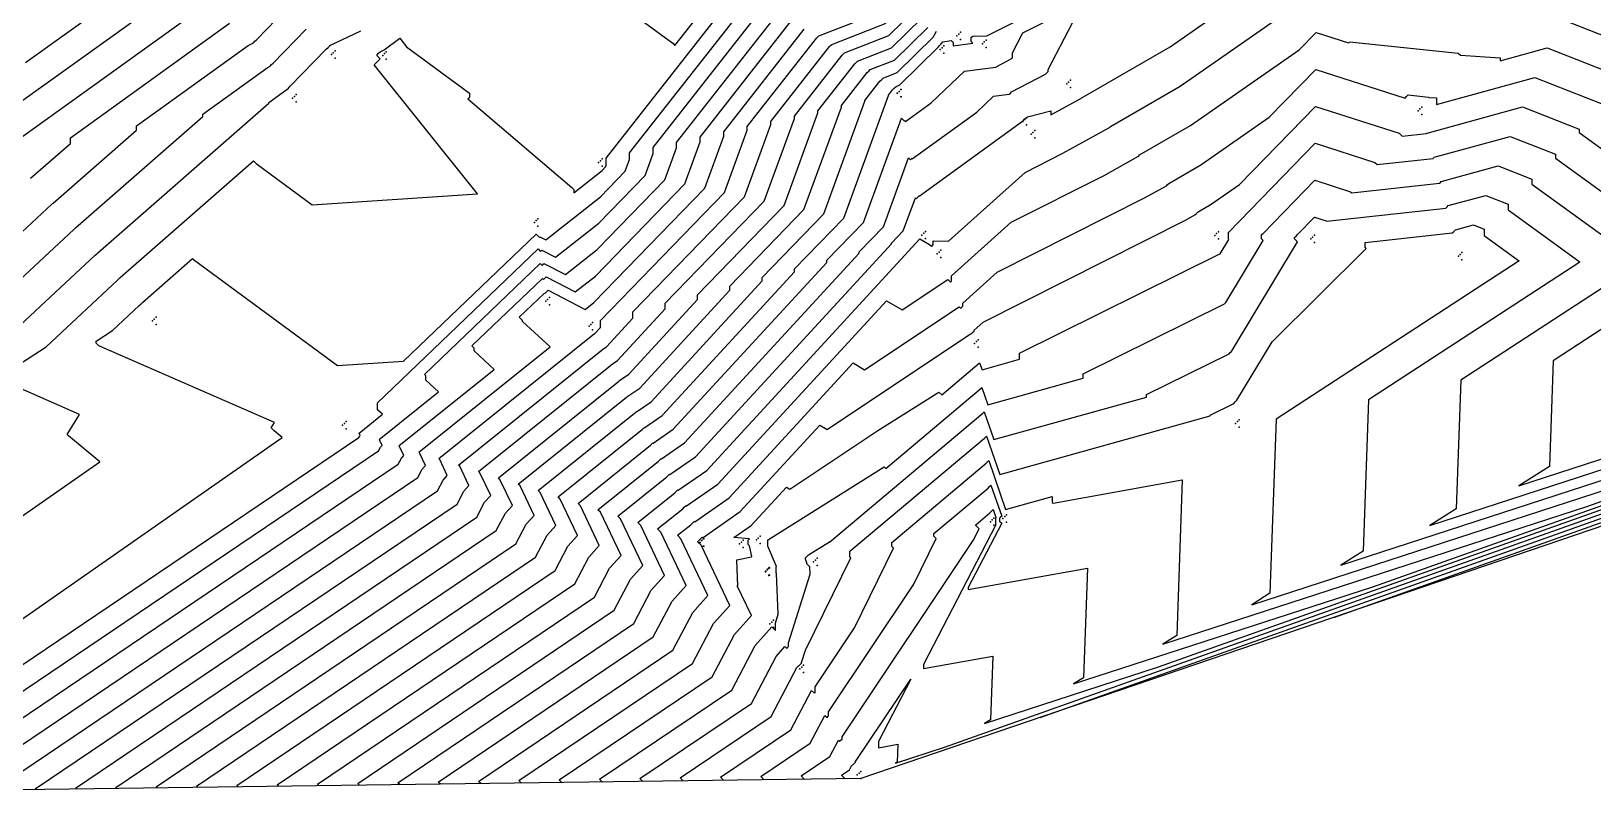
# Model space of a CAD drawing. Header units: metres. Extents: x 419582 to 423558, y 4805372 to 4807539.
# Drawn here: x 419663.7 to 419749.7, y 4805487.3 to 4805529.2 of the extents above; entities that cross this region are included whole.
import ezdxf

# ---------------------------------------------------------------- set-up
doc = ezdxf.new("R2010")
doc.units = ezdxf.units.M
for name, color, linetype in [('C-TINN', 4, 'Continuous'), ('C-TINN-BNDY', 110, 'Continuous'), ('C-TOPO-MAJR', 9, 'Continuous'), ('C-TOPO-MINR', 8, 'Continuous')]:
    doc.layers.add(name, color=color, linetype=linetype)

msp = doc.modelspace()

# ---------------------------------------------------------------- linework, layer by layer
at = {"layer": 'C-TINN', "color": 4, "linetype": 'Continuous', "lineweight": -3}
for p in [(419714.68, 4805528.96, 1516.76), (419714.78, 4805529.06, 1516.76), (419714.88, 4805529.16, 1516.76), (419714.88, 4805528.76, 1516.76), (419716.28, 4805528.72, 1517.26), (419680.24, 4805527.93, 1504.26), (419680.34, 4805528.03, 1504.26), (419680.44, 4805528.13, 1504.26), (419683.06, 4805527.88, 1505.1), (419683.16, 4805527.98, 1505.1), (419683.26, 4805528.08, 1505.1), (419713.76, 4805528.2, 1517.29), (419713.86, 4805528.3, 1517.29), (419713.96, 4805528.4, 1517.29), (419713.96, 4805528, 1517.29), (419716.08, 4805528.52, 1517.26), (419716.18, 4805528.62, 1517.26), (419716.28, 4805528.32, 1517.26), (419680.44, 4805527.73, 1504.26), (419683.26, 4805527.68, 1505.1), (419720.73, 4805526.31, 1519.63), (419720.83, 4805526.41, 1519.63), (419720.93, 4805526.51, 1519.63), (419678.1, 4805525.52, 1504.36), (419678.2, 4805525.62, 1504.36), (419678.3, 4805525.72, 1504.36), (419678.3, 4805525.32, 1504.36), (419711.39, 4805525.8, 1517.37), (419711.4, 4805525.8, 1517.34), (419711.49, 4805525.9, 1517.37), (419711.5, 4805525.9, 1517.34), (419711.59, 4805526, 1517.37), (419711.59, 4805525.6, 1517.37), (419711.6, 4805526, 1517.34), (419711.6, 4805525.6, 1517.34), (419720.93, 4805526.11, 1519.63), (419718.51, 4805524.45, 1520.01), (419740.07, 4805524.83, 1523.23), (419740.17, 4805524.93, 1523.23), (419740.27, 4805525.03, 1523.23), (419740.27, 4805524.63, 1523.23), (419718.31, 4805524.25, 1520.01), (419718.41, 4805524.35, 1520.01), (419718.51, 4805524.05, 1520.01), (419718.86, 4805523.64, 1520.31), (419718.96, 4805523.74, 1520.31), (419718.76, 4805523.54, 1520.31), (419718.96, 4805523.34, 1520.31), (419694.95, 4805521.98, 1504.84), (419695.05, 4805522.08, 1504.84), (419695.15, 4805522.18, 1504.84), (419695.15, 4805521.78, 1504.84), (419691.41, 4805518.68, 1505.2), (419691.51, 4805518.78, 1505.2), (419691.61, 4805518.88, 1505.2), (419691.61, 4805518.48, 1505.2), (419712.75, 4805517.99, 1520.94), (419712.85, 4805518.09, 1520.94), (419712.95, 4805518.19, 1520.94), (419712.95, 4805517.79, 1520.94), (419728.88, 4805517.97, 1524.7), (419728.98, 4805518.07, 1524.7), (419729.08, 4805518.17, 1524.7), (419729.08, 4805517.77, 1524.7), (419734.16, 4805517.78, 1527.49), (419734.26, 4805517.88, 1527.49), (419734.36, 4805517.98, 1527.49), (419734.36, 4805517.58, 1527.49), (419713.6, 4805516.95, 1521.06), (419713.7, 4805517.05, 1521.06), (419713.8, 4805517.15, 1521.06), (419713.8, 4805516.75, 1521.06), (419742.29, 4805516.82, 1528.94), (419742.39, 4805516.92, 1528.94), (419742.49, 4805517.02, 1528.94), (419742.49, 4805516.62, 1528.94), (419692.04, 4805514.34, 1510.56), (419692.14, 4805514.44, 1510.56), (419692.24, 4805514.54, 1510.56), (419692.24, 4805514.14, 1510.56), (419670.38, 4805513.26, 1506.6), (419670.48, 4805513.36, 1506.6), (419670.58, 4805513.46, 1506.6), (419670.58, 4805513.06, 1506.6), (419694.42, 4805512.97, 1510.76), (419694.52, 4805513.07, 1510.76), (419694.62, 4805513.17, 1510.76), (419694.62, 4805512.77, 1510.76), (419715.65, 4805512.02, 1524.35), (419715.75, 4805512.12, 1524.35), (419715.85, 4805512.22, 1524.35), (419715.85, 4805511.82, 1524.35), (419680.85, 4805507.51, 1506.35), (419680.95, 4805507.61, 1506.35), (419681.05, 4805507.71, 1506.35), (419681.05, 4805507.31, 1506.35), (419730.02, 4805507.61, 1528.4), (419730.12, 4805507.71, 1528.4), (419730.22, 4805507.81, 1528.4), (419730.22, 4805507.41, 1528.4), (419716.52, 4805502.2, 1531.35), (419716.62, 4805502.3, 1531.35), (419716.72, 4805502.4, 1531.35), (419717.21, 4805502.38, 1529.15), (419717.31, 4805502.48, 1529.15), (419717.41, 4805502.58, 1529.15), (419717.41, 4805502.18, 1529.15), (419700.71, 4805501.26, 1524.11), (419700.74, 4805501.26, 1524.09), (419703.64, 4805501.2, 1525.79), (419703.74, 4805501.3, 1525.79), (419703.84, 4805501.4, 1525.79), (419716.72, 4805502, 1531.35), (419700.51, 4805501.06, 1524.11), (419700.54, 4805501.06, 1524.09), (419700.61, 4805501.16, 1524.11), (419700.64, 4805501.16, 1524.09), (419700.71, 4805500.86, 1524.11), (419700.74, 4805500.86, 1524.09), (419702.71, 4805500.98, 1524.52), (419702.81, 4805501.08, 1524.52), (419702.91, 4805501.18, 1524.52), (419702.91, 4805500.78, 1524.52), (419703.84, 4805501, 1525.79), (419704.14, 4805499.48, 1525.76), (419704.23, 4805499.54, 1525.78), (419704.24, 4805499.58, 1525.76), (419704.25, 4805499.56, 1525.78), (419704.33, 4805499.64, 1525.78), (419704.34, 4805499.68, 1525.76), (419704.35, 4805499.66, 1525.78), (419706.79, 4805499.99, 1527.22), (419706.89, 4805500.09, 1527.22), (419706.99, 4805500.19, 1527.22), (419706.99, 4805499.79, 1527.22), (419704.13, 4805499.44, 1525.78), (419704.15, 4805499.46, 1525.78), (419704.33, 4805499.24, 1525.78), (419704.34, 4805499.28, 1525.76), (419704.35, 4805499.26, 1525.78), (419704.38, 4805496.57, 1525.85), (419704.48, 4805496.67, 1525.85), (419704.58, 4805496.77, 1525.85), (419704.58, 4805496.37, 1525.85), (419706.03, 4805494.09, 1528.14), (419706.13, 4805494.19, 1528.14), (419706.23, 4805494.29, 1528.14), (419706.23, 4805493.89, 1528.14), (419709.29, 4805488.35, 1532.39), (419709.39, 4805488.45, 1532.39), (419709.19, 4805488.25, 1532.39), (419709.39, 4805488.05, 1532.39)]:
    msp.add_point(p, dxfattribs=at)
at = {"layer": 'C-TINN-BNDY', "color": 110, "linetype": 'Continuous', "lineweight": -3, "flags": 128}
msp.add_lwpolyline([(420029.12, 4805597.02), (419709.39, 4805488.05), (419650.8, 4805487.27), (419650.8, 4805487.27), (419649.4, 4805487.73), (419632.17, 4805498.3), (419631.97, 4805498.5), (419603.66, 4805571.39), (419596.9, 4805589.66), (419600.88, 4805595.23), (419600.98, 4805595.33), (419601.08, 4805595.43), (419605.58, 4805596.63), (419616.57, 4805598.77), (419987.22, 4805626.86), (420067.42, 4805642.58)], dxfattribs=at)
at = {"layer": 'C-TOPO-MAJR', "color": 9, "linetype": 'Continuous', "lineweight": -3, "flags": 128}
for points, elevation in [([(419704.066, 4805487.979), (419703.884, 4805488.161), (419706.607, 4805489.999), (419707.413, 4805491.534), (419707.525, 4805491.422), (419707.569, 4805491.465), (419707.613, 4805491.509), (419707.613, 4805491.734), (419712.308, 4805498.757), (419713.539, 4805501.278), (419713.405, 4805501.412), (419713.405, 4805501.543), (419716.391, 4805504.055), (419716.471, 4805504.136), (419716.552, 4805504.217), (419717.143, 4805502.51), (419717.082, 4805502.449), (419717.021, 4805502.388), (419717.021, 4805502.233), (419717.143, 4805502.11), (419715.306, 4805498.578), (419715.306, 4805498.473), (419721.867, 4805499.647), (419721.653, 4805493.607), (419721.107, 4805493.265), (419737.578, 4805498.621), (419973.237, 4805582.334)], 1530), ([(419662.129, 4805510.27), (419664.525, 4805511.833), (419668.456, 4805515.497), (419668.531, 4805515.572), (419668.606, 4805515.647), (419675.951, 4805522.074), (419676.094, 4805521.931), (419679.184, 4805519.656), (419688.289, 4805520.261), (419682.59, 4805527.361), (419682.924, 4805527.686), (419682.748, 4805527.862), (419682.748, 4805527.91), (419682.836, 4805527.998), (419682.924, 4805528.086), (419683.133, 4805528.185), (419684.008, 4805528.839), (419684.374, 4805528.359), (419687.833, 4805525.811), (419687.833, 4805525.565), (419687.795, 4805525.526), (419687.756, 4805525.488), (419693.466, 4805520.602), (419693.577, 4805520.491), (419693.577, 4805520.313), (419695.136, 4805521.547), (419695.325, 4805521.742), (419695.357, 4805521.831), (419695.357, 4805522.226), (419702.799, 4805531.714)], 1505), ([(419662.586, 4805522.964), (419673.591, 4805530.878)], 1500), ([(419681.788, 4805487.683), (419681.682, 4805487.788), (419695.801, 4805497.319), (419696.698, 4805499.029), (419697.381, 4805499.792), (419696.16, 4805502.353), (419696.007, 4805502.506), (419698.697, 4805504.665), (419698.766, 4805504.734), (419698.835, 4805504.804), (419698.862, 4805504.792), (419700.288, 4805505.78), (419711.076, 4805517.508), (419711.076, 4805517.545), (419711.722, 4805518.211), (419712.392, 4805520.046), (419712.445, 4805519.994), (419712.518, 4805520.067), (419712.592, 4805520.141), (419712.597, 4805520.125), (419718.285, 4805524.255), (419718.294, 4805524.264), (419718.303, 4805524.265), (419718.402, 4805524.364), (419718.502, 4805524.464), (419718.568, 4805524.499), (419718.574, 4805524.494), (419719.858, 4805524.82), (419719.858, 4805524.603), (419721.51, 4805525.516), (419721.517, 4805525.523), (419721.525, 4805525.531), (419726.412, 4805528.358), (419728.422, 4805529.758)], 1520), ([(419659.481, 4805487.416), (419684.994, 4805504.638), (419685.234, 4805505.096), (419685.417, 4805505.3), (419685.09, 4805505.984), (419685.049, 4805506.026), (419692.281, 4805511.829), (419690.752, 4805513.231), (419690.752, 4805513.285), (419690.578, 4805513.458), (419691.974, 4805514.793), (419691.995, 4805514.773), (419692.085, 4805514.862), (419692.174, 4805514.952), (419694.209, 4805513.896), (419694.688, 4805514.275), (419700.791, 4805520.565), (419701.838, 4805523.435), (419701.838, 4805523.671), (419706.272, 4805529.323)], 1510), ([(419670.649, 4805487.534), (419670.582, 4805487.602), (419690.398, 4805500.979), (419690.966, 4805502.062), (419691.399, 4805502.546), (419690.625, 4805504.169), (419690.528, 4805504.266), (419696.491, 4805509.051), (419696.522, 4805509.083), (419696.554, 4805509.114), (419696.567, 4805509.109), (419697.221, 4805509.562), (419702.171, 4805514.944), (419702.171, 4805515.178), (419706.257, 4805519.388), (419708.318, 4805525.04), (419708.318, 4805525.115), (419709.744, 4805526.933), (419709.827, 4805527.016), (419709.91, 4805527.099), (419711.234, 4805527.611), (419713.072, 4805529.418)], 1515), ([(419692.927, 4805487.831), (419692.783, 4805487.975), (419701.204, 4805493.659), (419702.43, 4805495.995), (419703.363, 4805497.038), (419702.587, 4805498.666), (419702.622, 4805498.642), (419702.565, 4805500.095), (419703.375, 4805500.27), (419703.386, 4805500.277), (419703.261, 4805500.863), (419703.186, 4805500.939), (419703.186, 4805501.188), (419703.224, 4805501.225), (419703.261, 4805501.263), (419702.399, 4805501.335), (419703.355, 4805501.998), (419705.291, 4805504.102), (419705.47, 4805503.997), (419710.319, 4805507.226), (419713.689, 4805509.341), (419713.843, 4805509.186), (419715.912, 4805510.927), (419715.921, 4805510.936), (419715.931, 4805510.945), (419716.061, 4805510.569), (419718.124, 4805511.144), (419718.124, 4805511.48), (419729.156, 4805516.946), (419729.164, 4805516.954), (419729.172, 4805516.962), (419729.648, 4805517.75), (419729.626, 4805517.771), (419729.626, 4805518.128), (419729.637, 4805518.139), (419729.648, 4805518.15), (419734.401, 4805523.042), (419737.698, 4805521.984), (419737.814, 4805521.867), (419740.896, 4805522.209), (419740.927, 4805522.24), (419740.958, 4805522.271), (419745.15, 4805523.419), (419747.638, 4805522.444), (419747.638, 4805522.219), (419755.568, 4805516.469)], 1525), ([(419755.66, 4805516.377), (419747.515, 4805511.067), (419747.308, 4805505.232), (419745.618, 4805504.175), (419796.549, 4805520.735)], 1525), ([(419652.342, 4805494.938), (419667.479, 4805505.505), (419665.756, 4805506.923), (419665.681, 4805506.998), (419666.365, 4805508.111), (419662.194, 4805509.935)], 1505)]:
    msp.add_lwpolyline(points, dxfattribs=dict(at, elevation=elevation))
at = {"layer": 'C-TOPO-MINR', "color": 8, "linetype": 'Continuous', "lineweight": -3, "flags": 128}
for points, elevation in [([(419719.26, 4805491.414), (419980.806, 4805584.323), (419992.179, 4805588.969), (419993.494, 4805591.976), (419993.494, 4805592.215), (419993.413, 4805592.296), (419994.926, 4805601.643), (419994.926, 4805601.833), (419994.506, 4805617.261), (419994.541, 4805617.295), (419994.575, 4805617.329), (419994.331, 4805627.547), (419994.276, 4805627.601), (419994.276, 4805627.892), (419994.304, 4805627.92), (419994.331, 4805627.947), (420000.032, 4805629.371)], 1533), ([(419735.441, 4805496.929), (419983.329, 4805584.986), (419994.108, 4805589.39), (419995.705, 4805593.042), (419995.705, 4805593.246), (419995.607, 4805593.344), (419996.9, 4805601.337), (419996.9, 4805601.499), (419996.542, 4805614.691), (419996.585, 4805614.735), (419996.629, 4805614.778), (419996.317, 4805627.85), (419996.247, 4805627.92), (419996.247, 4805628.181), (419996.282, 4805628.215), (419996.317, 4805628.25), (420003.611, 4805630.073)], 1534), ([(419706.293, 4805488.009), (419706.104, 4805488.198), (419707.688, 4805489.267), (419708.156, 4805490.16), (419708.222, 4805490.095), (419708.289, 4805490.162), (419708.356, 4805490.229), (419708.356, 4805490.36), (419715.576, 4805501.159), (419715.895, 4805501.813), (419715.712, 4805501.996), (419715.712, 4805502.03), (419716.486, 4805502.681), (419716.581, 4805502.776), (419716.677, 4805502.871), (419716.83, 4805502.429), (419716.814, 4805502.413), (419716.798, 4805502.397), (419716.798, 4805502.06), (419716.83, 4805502.029), (419712.831, 4805494.34), (419712.831, 4805494.112), (419716.647, 4805494.794), (419716.522, 4805491.282), (419716.204, 4805491.083), (419725.784, 4805494.198), (419975.76, 4805582.997)], 1531), ([(419708.521, 4805488.038), (419708.324, 4805488.235), (419708.769, 4805488.535), (419708.9, 4805488.786), (419708.918, 4805488.768), (419709.009, 4805488.858), (419709.1, 4805488.949), (419709.1, 4805488.986), (419712.139, 4805493.531), (419710.355, 4805490.103), (419710.355, 4805489.751), (419711.426, 4805489.942), (419711.391, 4805488.957), (419711.302, 4805488.901), (419713.99, 4805489.775), (419978.283, 4805583.66)], 1532), ([(419701.838, 4805487.949), (419701.664, 4805488.124), (419705.527, 4805490.731), (419706.669, 4805492.908), (419706.829, 4805492.749), (419706.849, 4805492.769), (419706.869, 4805492.789), (419706.869, 4805493.108), (419709.04, 4805496.356), (419711.184, 4805500.742), (419711.097, 4805500.829), (419711.097, 4805501.056), (419716.295, 4805505.43), (419716.361, 4805505.496), (419716.428, 4805505.562), (419717.361, 4805502.869), (419719.932, 4805503.586), (419719.932, 4805503.266), (419719.972, 4805503.226), (419727.088, 4805504.499), (419726.784, 4805495.932), (419726.009, 4805495.447), (419749.372, 4805503.043), (419970.714, 4805581.671)], 1529), ([(419663.391, 4805527.487), (419671.523, 4805533.335)], 1498), ([(419695.514, 4805531.145), (419699.033, 4805528.553), (419699.155, 4805528.431), (419702.105, 4805532.192)], 1504), ([(419662.989, 4805525.226), (419672.557, 4805532.106)], 1499), ([(419675.105, 4805487.594), (419675.022, 4805487.677), (419692.559, 4805499.515), (419693.259, 4805500.849), (419693.792, 4805501.444), (419692.839, 4805503.442), (419692.719, 4805503.562), (419697.373, 4805507.297), (419697.42, 4805507.343), (419697.467, 4805507.39), (419697.485, 4805507.382), (419698.448, 4805508.05), (419705.733, 4805515.97), (419705.733, 4805516.124), (419708.443, 4805518.917), (419710.91, 4805525.681), (419710.91, 4805525.693), (419711.133, 4805525.977), (419711.23, 4805526.074), (419711.328, 4805526.172), (419711.534, 4805526.252), (419713.673, 4805528.354), (419713.712, 4805528.43), (419713.809, 4805528.526), (419713.905, 4805528.623), (419714.354, 4805528.706), (419714.463, 4805528.597), (419714.463, 4805528.416), (419715.552, 4805528.549), (419715.456, 4805528.645), (419715.456, 4805528.853), (419715.504, 4805528.901), (419715.552, 4805528.949), (419716.332, 4805528.959), (419722.376, 4805531.988)], 1517), ([(419677.333, 4805487.623), (419677.242, 4805487.714), (419693.64, 4805498.783), (419694.406, 4805500.242), (419694.988, 4805500.894), (419693.946, 4805503.079), (419693.815, 4805503.21), (419697.814, 4805506.419), (419697.869, 4805506.474), (419697.923, 4805506.528), (419697.944, 4805506.519), (419699.061, 4805507.293), (419707.514, 4805516.482), (419707.514, 4805516.598), (419709.536, 4805518.682), (419711.63, 4805524.422), (419711.795, 4805524.257), (419711.812, 4805524.275), (419711.83, 4805524.292), (419711.847, 4805524.241), (419713.259, 4805525.266), (419715.095, 4805527.021), (419716.826, 4805527.225), (419716.853, 4805527.252), (419716.88, 4805527.279), (419717.669, 4805527.692), (419717.701, 4805527.724), (419717.732, 4805527.755), (419717.732, 4805528.03), (419718.304, 4805529.13), (419722.887, 4805531.427)], 1518), ([(419650.927, 4805488.27), (419677.532, 4805506.842), (419677.085, 4805507.21), (419676.917, 4805507.377), (419677.095, 4805507.666), (419667.435, 4805511.888), (419667.286, 4805512.037), (419667.286, 4805512.139), (419668.185, 4805512.725), (419669.658, 4805514.099), (419669.749, 4805514.189), (419669.84, 4805514.28), (419672.594, 4805516.69), (419672.648, 4805516.637), (419680.566, 4805510.807), (419684.203, 4805511.049), (419691.504, 4805518.032), (419691.674, 4805517.862), (419691.689, 4805517.877), (419691.704, 4805517.892), (419692.043, 4805517.716), (419695.046, 4805520.093), (419696.418, 4805521.507), (419696.653, 4805522.152), (419696.653, 4805522.515), (419703.494, 4805531.236)], 1506), ([(419652.82, 4805487.304), (419681.752, 4805506.834), (419681.795, 4805506.916), (419681.828, 4805506.952), (419681.77, 4805507.074), (419681.762, 4805507.081), (419683.05, 4805508.115), (419682.778, 4805508.365), (419682.778, 4805508.703), (419682.747, 4805508.734), (419691.622, 4805517.223), (419691.754, 4805517.09), (419691.788, 4805517.123), (419691.822, 4805517.157), (419692.584, 4805516.761), (419694.957, 4805518.639), (419697.511, 4805521.272), (419697.95, 4805522.473), (419697.95, 4805522.804), (419704.188, 4805530.758)], 1507), ([(419659.324, 4805514.541), (419664.847, 4805519.69), (419664.877, 4805519.719), (419664.906, 4805519.749), (419669.506, 4805523.773), (419669.506, 4805523.995), (419675.66, 4805528.42), (419675.945, 4805528.582), (419676.024, 4805528.662), (419676.104, 4805528.742), (419677.744, 4805530.42)], 1502), ([(419666.194, 4805487.475), (419666.141, 4805487.527), (419688.236, 4805502.443), (419688.674, 4805503.275), (419689.006, 4805503.647), (419688.411, 4805504.895), (419688.337, 4805504.97), (419695.608, 4805510.805), (419695.625, 4805510.822), (419695.642, 4805510.839), (419695.648, 4805510.836), (419695.994, 4805511.075), (419698.609, 4805513.919), (419698.609, 4805514.231), (419704.07, 4805519.859), (419705.726, 4805524.398), (419705.726, 4805524.537), (419708.355, 4805527.889), (419708.424, 4805527.958), (419708.492, 4805528.026), (419710.934, 4805528.971), (419712.471, 4805530.482)], 1513), ([(419655.04, 4805487.341), (419682.833, 4805506.102), (419682.942, 4805506.309), (419683.024, 4805506.401), (419682.877, 4805506.711), (419682.858, 4805506.729), (419686.127, 4805509.353), (419685.436, 4805509.987), (419685.436, 4805510.23), (419685.357, 4805510.308), (419691.739, 4805516.413), (419691.835, 4805516.317), (419691.887, 4805516.37), (419691.939, 4805516.422), (419693.126, 4805515.806), (419694.867, 4805517.184), (419698.604, 4805521.036), (419699.246, 4805522.794), (419699.246, 4805523.093), (419704.883, 4805530.28)], 1508), ([(419657.261, 4805487.378), (419683.914, 4805505.37), (419684.088, 4805505.702), (419684.22, 4805505.85), (419683.984, 4805506.348), (419683.954, 4805506.377), (419689.204, 4805510.591), (419688.094, 4805511.609), (419688.094, 4805511.757), (419687.968, 4805511.883), (419691.857, 4805515.603), (419691.915, 4805515.545), (419691.986, 4805515.616), (419692.057, 4805515.687), (419693.667, 4805514.851), (419694.778, 4805515.73), (419699.698, 4805520.801), (419700.542, 4805523.115), (419700.542, 4805523.382), (419705.577, 4805529.801)], 1509), ([(419661.701, 4805487.453), (419686.075, 4805503.906), (419686.381, 4805504.489), (419686.613, 4805504.749), (419686.197, 4805505.621), (419686.145, 4805505.674), (419694.726, 4805512.559), (419694.728, 4805512.561), (419694.729, 4805512.563), (419694.73, 4805512.563), (419694.767, 4805512.588), (419695.047, 4805512.893), (419695.047, 4805513.284), (419701.884, 4805520.33), (419703.134, 4805523.756), (419703.134, 4805523.96), (419706.966, 4805528.845), (419707.02, 4805528.9), (419707.075, 4805528.954), (419710.634, 4805530.331)], 1511), ([(419663.672, 4805521.116), (419665.864, 4805523.033), (419665.864, 4805523.348), (419674.625, 4805529.649)], 1501), ([(419663.966, 4805487.445), (419663.921, 4805487.49), (419687.156, 4805503.174), (419687.527, 4805503.882), (419687.81, 4805504.198), (419687.304, 4805505.258), (419687.241, 4805505.322), (419695.167, 4805511.682), (419695.176, 4805511.692), (419695.186, 4805511.701), (419695.189, 4805511.699), (419695.381, 4805511.832), (419696.828, 4805513.406), (419696.828, 4805513.757), (419702.977, 4805520.095), (419704.43, 4805524.077), (419704.43, 4805524.249), (419707.661, 4805528.367), (419707.722, 4805528.429), (419707.784, 4805528.49), (419710.784, 4805529.651)], 1512), ([(419668.422, 4805487.505), (419668.361, 4805487.565), (419689.317, 4805501.711), (419689.82, 4805502.669), (419690.203, 4805503.097), (419689.518, 4805504.532), (419689.432, 4805504.618), (419696.049, 4805509.928), (419696.074, 4805509.952), (419696.098, 4805509.977), (419696.108, 4805509.972), (419696.608, 4805510.319), (419700.39, 4805514.431), (419700.39, 4805514.704), (419705.163, 4805519.624), (419707.022, 4805524.719), (419707.022, 4805524.826), (419709.05, 4805527.411), (419709.125, 4805527.487), (419709.201, 4805527.563), (419711.084, 4805528.291), (419712.771, 4805529.95)], 1514), ([(419679.56, 4805487.653), (419679.462, 4805487.751), (419694.72, 4805498.051), (419695.552, 4805499.635), (419696.185, 4805500.343), (419695.053, 4805502.716), (419694.911, 4805502.858), (419698.255, 4805505.542), (419698.317, 4805505.604), (419698.379, 4805505.666), (419698.403, 4805505.655), (419699.675, 4805506.537), (419709.295, 4805516.995), (419709.295, 4805517.071), (419710.629, 4805518.447), (419712.011, 4805522.234), (419712.12, 4805522.125), (419712.165, 4805522.171), (419712.211, 4805522.217), (419712.222, 4805522.183), (419715.772, 4805524.761), (419716.695, 4805525.642), (419717.564, 4805525.745), (419717.628, 4805525.808), (419717.691, 4805525.871), (419719.547, 4805526.844), (419719.621, 4805526.918), (419719.694, 4805526.991), (419719.694, 4805527.097), (419721.04, 4805529.683)], 1519), ([(419684.016, 4805487.712), (419683.902, 4805487.826), (419696.881, 4805496.587), (419697.845, 4805498.422), (419698.577, 4805499.241), (419697.267, 4805501.989), (419697.102, 4805502.154), (419699.138, 4805503.788), (419699.215, 4805503.865), (419699.291, 4805503.941), (419699.321, 4805503.928), (419700.902, 4805505.024), (419712.64, 4805517.785), (419713.175, 4805517.47), (419713.275, 4805517.37), (419713.325, 4805517.42), (419713.375, 4805517.47), (419713.375, 4805517.67), (419714.213, 4805517.645), (419718.429, 4805521.441), (419720.519, 4805522.496), (419723.078, 4805523.91), (419723.105, 4805523.937), (419723.132, 4805523.964), (419726.98, 4805526.19), (419732.644, 4805530.137)], 1521), ([(419748.296, 4805529.742), (419752.865, 4805527.951)], 1521), ([(419657.635, 4805510.447), (419666.05, 4805518.292), (419666.095, 4805518.337), (419666.139, 4805518.382), (419673.147, 4805524.514), (419673.147, 4805524.641), (419676.694, 4805527.191), (419676.858, 4805527.284), (419676.946, 4805527.373), (419677.035, 4805527.461), (419678.848, 4805529.318)], 1503), ([(419660.866, 4805510.941), (419667.253, 4805516.894), (419667.313, 4805516.954), (419667.373, 4805517.015), (419676.789, 4805525.254), (419676.789, 4805525.287), (419677.728, 4805525.962), (419677.771, 4805525.987), (419677.868, 4805526.084), (419677.965, 4805526.181), (419679.953, 4805528.217), (419680.051, 4805528.314), (419680.148, 4805528.412), (419680.148, 4805528.421), (419681.861, 4805529.233)], 1504), ([(419672.877, 4805487.564), (419672.802, 4805487.639), (419691.478, 4805500.247), (419692.113, 4805501.455), (419692.595, 4805501.995), (419691.732, 4805503.805), (419691.624, 4805503.914), (419696.932, 4805508.174), (419696.971, 4805508.213), (419697.01, 4805508.252), (419697.026, 4805508.245), (419697.834, 4805508.806), (419703.952, 4805515.457), (419703.952, 4805515.651), (419707.35, 4805519.153), (419709.614, 4805525.36), (419709.614, 4805525.404), (419710.439, 4805526.455), (419710.529, 4805526.545), (419710.619, 4805526.635), (419711.384, 4805526.931), (419713.372, 4805528.886), (419713.546, 4805529.222)], 1516), ([(419686.244, 4805487.742), (419686.123, 4805487.863), (419697.962, 4805495.855), (419698.991, 4805497.815), (419699.774, 4805498.69), (419698.374, 4805501.626), (419698.198, 4805501.803), (419699.579, 4805502.911), (419699.663, 4805502.995), (419699.747, 4805503.079), (419699.78, 4805503.065), (419701.515, 4805504.267), (419710.803, 4805514.364), (419711.66, 4805513.86), (419714.186, 4805515.541), (419714.329, 4805515.399), (419714.357, 4805515.427), (419714.386, 4805515.456), (419714.386, 4805515.741), (419717.659, 4805518.688), (419722.779, 4805521.273), (419724.646, 4805522.305), (419724.693, 4805522.352), (419724.74, 4805522.398), (419727.547, 4805524.023), (419733.522, 4805528.186), (419734.451, 4805529.141), (419736.236, 4805528.568), (419736.268, 4805528.599), (419736.3, 4805528.631), (419742.283, 4805528.006), (419742.399, 4805527.89), (419744.592, 4805527.754), (419744.592, 4805527.584), (419747.176, 4805528.292), (419751.558, 4805526.574)], 1522), ([(419688.471, 4805487.772), (419688.343, 4805487.9), (419699.043, 4805495.123), (419700.138, 4805497.208), (419700.97, 4805498.14), (419699.481, 4805501.263), (419699.294, 4805501.451), (419700.02, 4805502.034), (419700.112, 4805502.125), (419700.204, 4805502.217), (419700.24, 4805502.201), (419702.129, 4805503.511), (419708.966, 4805510.944), (419709.597, 4805510.572), (419714.809, 4805514.043), (419714.891, 4805513.961), (419714.95, 4805514.02), (419715.009, 4805514.079), (419715.009, 4805514.243), (419716.889, 4805515.936), (419725.039, 4805520.049), (419726.214, 4805520.699), (419726.281, 4805520.766), (419726.347, 4805520.832), (419728.115, 4805521.855), (419731.877, 4805524.476), (419734.434, 4805527.108), (419739.353, 4805525.529), (419739.44, 4805525.616), (419739.528, 4805525.703), (419740.646, 4805525.587), (419740.668, 4805525.565), (419741.078, 4805525.539), (419741.078, 4805525.182), (419746.5, 4805526.668), (419750.252, 4805525.197)], 1523), ([(419690.699, 4805487.801), (419690.563, 4805487.937), (419700.123, 4805494.391), (419701.284, 4805496.602), (419702.167, 4805497.589), (419700.588, 4805500.9), (419700.389, 4805501.099), (419700.461, 4805501.156), (419700.561, 4805501.256), (419700.66, 4805501.355), (419700.699, 4805501.338), (419702.742, 4805502.754), (419707.128, 4805507.523), (419707.534, 4805507.285), (419715.432, 4805512.544), (419715.453, 4805512.523), (419715.543, 4805512.613), (419715.632, 4805512.702), (419715.632, 4805512.744), (419716.119, 4805513.183), (419727.298, 4805518.826), (419727.782, 4805519.094), (419727.869, 4805519.18), (419727.955, 4805519.266), (419728.683, 4805519.687), (419730.232, 4805520.767), (419734.418, 4805525.075), (419739.038, 4805523.592), (419739.202, 4805523.428), (419740.542, 4805523.577), (419740.556, 4805523.59), (419740.569, 4805523.604), (419745.825, 4805525.044), (419748.945, 4805523.821), (419748.945, 4805523.64), (419758.888, 4805516.431)], 1524), ([(419695.155, 4805487.86), (419695.003, 4805488.012), (419702.285, 4805492.927), (419703.577, 4805495.388), (419704.488, 4805496.408), (419704.675, 4805496.221), (419704.682, 4805496.227), (419704.688, 4805496.234), (419704.688, 4805496.608), (419704.844, 4805497.101), (419704.753, 4805499.341), (419704.723, 4805499.372), (419704.723, 4805499.71), (419704.743, 4805499.731), (419704.273, 4805500.852), (419704.273, 4805501.193), (419704.288, 4805501.208), (419704.303, 4805501.222), (419710.671, 4805505.219), (419710.756, 4805505.134), (419716.008, 4805509.552), (419716.031, 4805509.576), (419716.055, 4805509.6), (419716.386, 4805508.644), (419721.623, 4805510.105), (419721.623, 4805510.342), (419729.41, 4805514.2), (419729.445, 4805514.235), (419729.481, 4805514.271), (419731.54, 4805517.681), (419731.447, 4805517.775), (419731.447, 4805517.988), (419731.494, 4805518.035), (419731.54, 4805518.081), (419734.385, 4805521.009), (419736.357, 4805520.376), (419736.427, 4805520.306), (419741.25, 4805520.841), (419741.298, 4805520.89), (419741.347, 4805520.938), (419744.475, 4805521.795), (419746.332, 4805521.067), (419746.332, 4805520.798), (419752.249, 4805516.507)], 1526), ([(419697.382, 4805487.89), (419697.223, 4805488.049), (419703.365, 4805492.195), (419704.723, 4805494.782), (419705.209, 4805495.325), (419705.308, 4805495.225), (419705.358, 4805495.275), (419705.409, 4805495.325), (419705.409, 4805495.525), (419706.603, 4805499.305), (419706.587, 4805499.709), (419706.417, 4805499.878), (419706.417, 4805499.94), (419706.421, 4805499.943), (419706.336, 4805500.145), (419706.336, 4805500.207), (419706.421, 4805500.292), (419706.505, 4805500.376), (419707.654, 4805501.097), (419707.669, 4805501.081), (419716.104, 4805508.178), (419716.142, 4805508.216), (419716.179, 4805508.254), (419716.711, 4805506.719), (419725.122, 4805509.065), (419725.122, 4805509.204), (419729.664, 4805511.454), (419729.726, 4805511.516), (419729.789, 4805511.579), (419733.433, 4805517.613), (419733.268, 4805517.778), (419733.268, 4805517.848), (419733.35, 4805517.931), (419733.433, 4805518.013), (419734.368, 4805518.976), (419735.017, 4805518.768), (419735.04, 4805518.745), (419741.604, 4805519.473), (419741.67, 4805519.54), (419741.736, 4805519.606), (419743.8, 4805520.171), (419745.025, 4805519.691), (419745.025, 4805519.377), (419748.93, 4805516.546), (419748.975, 4805516.501), (419737.341, 4805508.916), (419737.046, 4805500.582), (419735.813, 4805499.811), (419772.961, 4805511.889)], 1527), ([(419699.61, 4805487.92), (419699.444, 4805488.086), (419704.446, 4805491.463), (419705.87, 4805494.175), (419705.929, 4805494.242), (419705.941, 4805494.229), (419706.035, 4805494.323), (419706.129, 4805494.417), (419706.129, 4805494.442), (419706.346, 4805495.127), (419708.828, 4805500.207), (419708.79, 4805500.245), (419708.79, 4805500.57), (419716.199, 4805506.804), (419716.252, 4805506.856), (419716.304, 4805506.908), (419717.036, 4805504.794), (419728.62, 4805508.026), (419728.62, 4805508.065), (419729.918, 4805508.708), (419730.008, 4805508.798), (419730.097, 4805508.887), (419732.04, 4805512.105), (419737.22, 4805517.242), (419737.149, 4805517.313), (419737.149, 4805517.572), (419741.957, 4805518.106), (419742.041, 4805518.189), (419742.125, 4805518.273), (419743.125, 4805518.547), (419743.718, 4805518.314), (419743.718, 4805517.956), (419745.61, 4805516.584), (419745.632, 4805516.562), (419732.255, 4805507.84), (419731.915, 4805498.257), (419730.911, 4805497.629), (419761.166, 4805507.466)], 1528), ([(419752.317, 4805516.439), (419742.428, 4805509.991), (419742.177, 4805502.907), (419740.716, 4805501.993), (419784.755, 4805516.312)], 1526)]:
    msp.add_lwpolyline(points, dxfattribs=dict(at, elevation=elevation))

doc.saveas('drawing.dxf')
